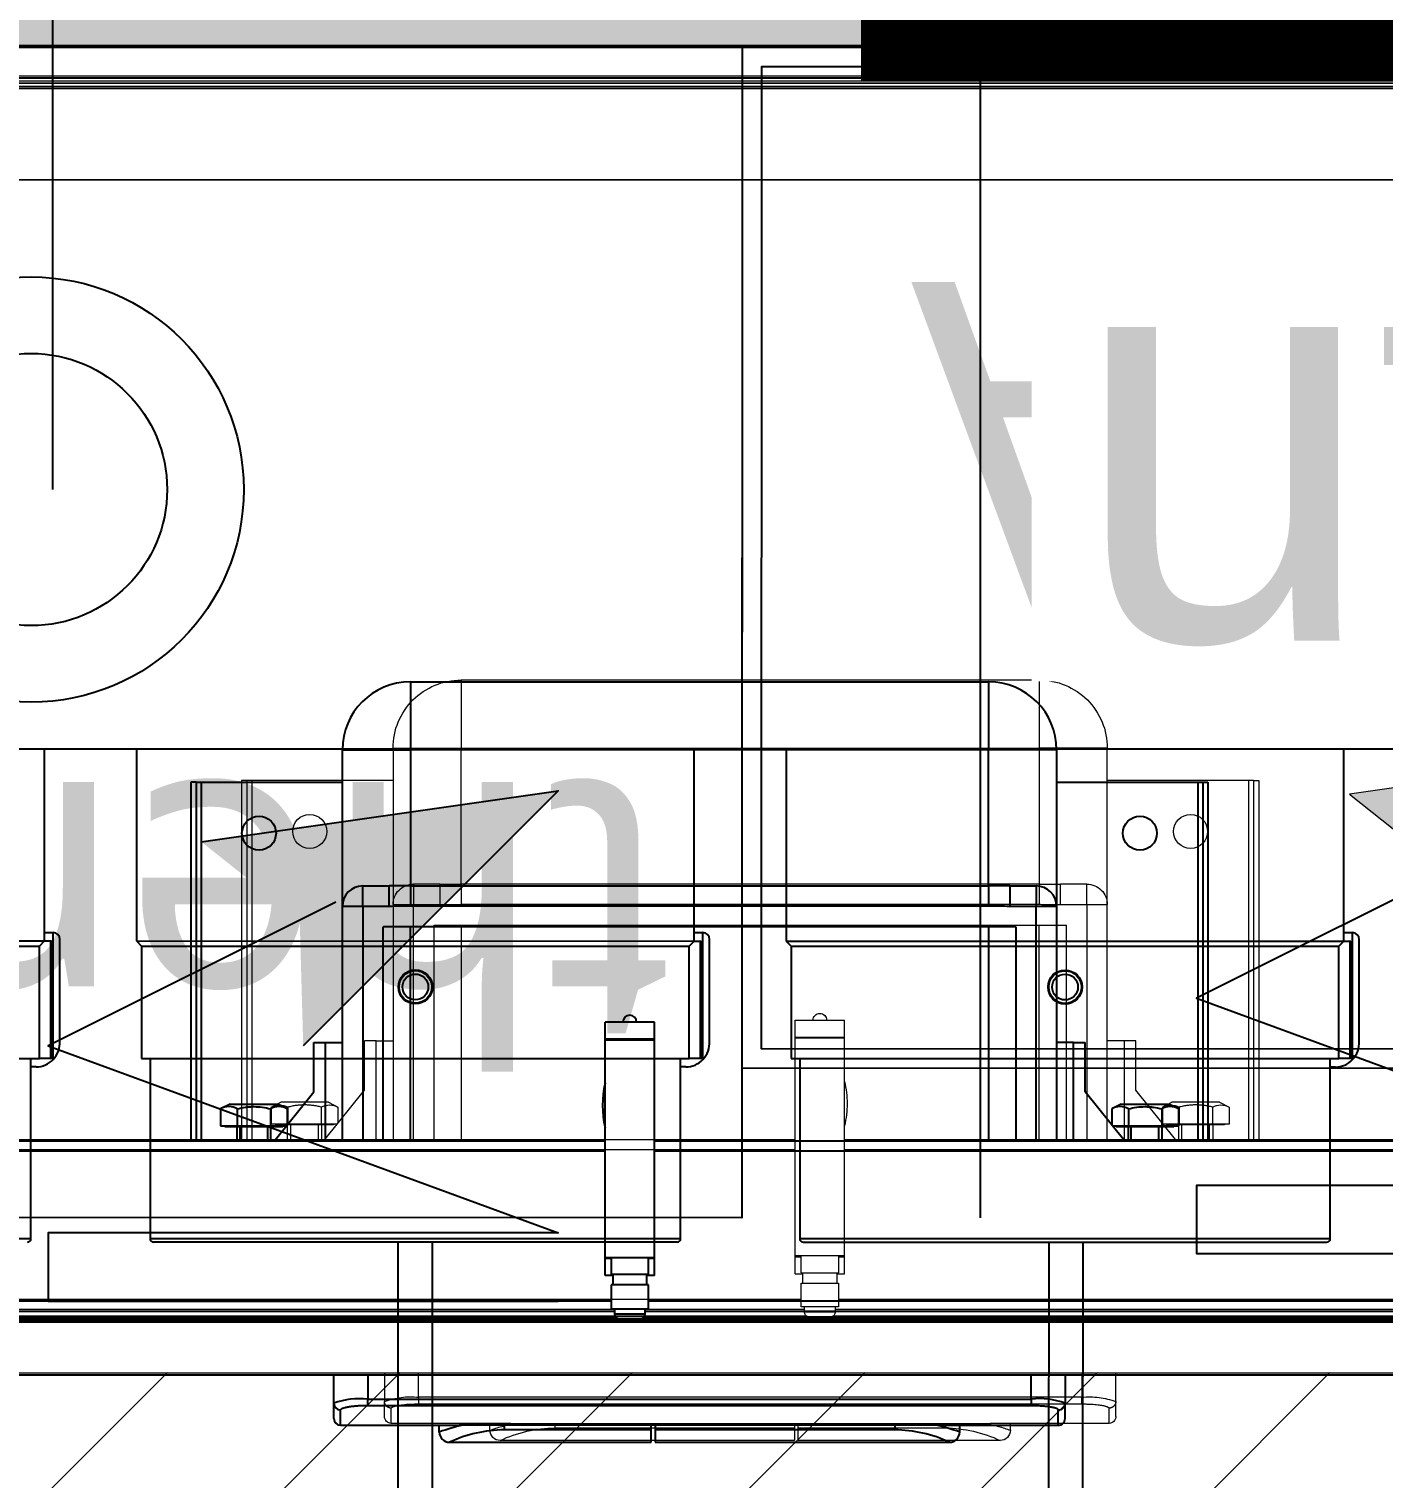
# Model space of a CAD drawing. Header units: centimetres. Extents: x 2666 to 9670, y 1889 to 5633.
# Drawn here: x 4595.74 to 4635.54, y 4043.26 to 4085.87 of the extents above; entities that cross this region are included whole.
import ezdxf

# ---------------------------------------------------------------- set-up
doc = ezdxf.new("R2010")
doc.units = ezdxf.units.CM
doc.header["$LTSCALE"] = 12.7
doc.linetypes.add('prlm_vmc', pattern=[0.282222, 0.141111, -0.141111])
for name, color, linetype, lineweight in [('B aménagement intérieur', 7, 'Continuous', 5), ('B Faux plafonds-1', 7, 'Continuous', 5), ('B GÈnÈral', 7, 'Continuous', 5), ('B Général', 7, 'Continuous', 5), ('C ANNOTATIONS-prestations', 7, 'Continuous', 5), ('F REMPLISSAGE-vert foncÈ', 7, 'Continuous', 5), ('F REMPLISSAGE-vert foncé', 7, 'Continuous', 13), ('prlm-ELEC-CFO', 1, 'Continuous', 25)]:
    doc.layers.add(name, color=color, linetype=linetype, lineweight=lineweight)
for name, color, linetype in [('MTI900_Alu', 252, 'Continuous'), ('prlm-CHAUFF', 4, 'Continuous'), ('prlm-MOD-PB', 123, 'Continuous')]:
    doc.layers.add(name, color=color, linetype=linetype)
doc.styles.add('prlm-chauff', font='trebucbi.ttf', dxfattribs={"height": 18})
doc.styles.add('prlm-elec-cfo', font='comic.ttf', dxfattribs={"height": 12})

# ---------------------------------------------------------------- blocks, each defined once
blk = doc.blocks.new('G 100_80')
at = {"layer": 'B Général', "color": 7, "linetype": 'Continuous', "lineweight": 5}
for p, q in [((48.52, 43.75), (48.52, -43.75)), ((49.353, 10.75), (48.52, 10.75)), ((49.8, 10.75), (49.353, 10.75)), ((50, 10.55), (49.551, 10.55)), ((50, 10.55), (50, 7.06)), ((48.52, 9.75), (49.23, 9.75)), ((49.23, 9.75), (49.23, -9.75)), ((49.428, 9.75), (49.23, 9.75)), ((49.428, -9.75), (49.428, 9.75)), ((50.2, 7.65), (50, 7.65)), ((50.5, 7.35), (50.5, 7.35)), ((50.5, 7.35), (50.5, 1.416)), ((49.997, -5.76), (49.997, 5.76)), ((49.997, 5.74), (50.134, 5.74)), ((50.134, 1.416), (50.134, 5.74)), ((50.134, 1.416), (49.997, 1.416)), ((49.997, 1.307), (50.134, 1.307)), ((50.5, 1.416), (50.134, 1.416)), ((50.134, -5.74), (50.134, 1.307)), ((50.134, 1.307), (50.5, 1.307)), ((50.5, 1.307), (50.5, -7.35)), ((49.997, -5.74), (50.134, -5.74)), ((50, -7.037), (50, -10.55)), ((50.2, -7.65), (50, -7.65)), ((50.5, -7.35), (50.5, -7.35)), ((49.23, -9.75), (48.52, -9.75)), ((49.23, -9.75), (49.428, -9.75)), ((50, -10.55), (49.551, -10.55)), ((48.52, -10.75), (49.353, -10.75)), ((49.8, -10.75), (49.353, -10.75))]:
    blk.add_line(p, q, dxfattribs=at)
at = {"layer": 'B Général', "color": 7, "linetype": 'Continuous', "lineweight": 5, "flags": 128}
blk.add_lwpolyline([(9.5, -45), (9.5, 45), (48.52, 45), (48.52, -45)], close=True, dxfattribs=at)
for points in [[(49.23, 9.75, -0.052931), (49.238, 10.257, -0.052931), (49.353, 10.75)], [(49.8, 10.75, -0.198912), (49.941, 10.691, -0.198912), (50, 10.55)], [(49.998, 6.954, -0.015616), (50.088, 7.305, -0.015616), (50.2, 7.65)], [(50.134, 5.74, -0.052763), (50.232, 6.564, -0.052763), (50.5, 7.35)], [(50.2, 7.65, -0.198912), (50.412, 7.562, -0.198912), (50.5, 7.35)], [(50, -7.055), (50, -7.051, -0.000336), (49.997, -5.769), (49.997, -5.76)], [(50.5, -7.35, -0.052495), (50.232, -6.564, -0.052495), (50.134, -5.74)], [(50.2, -7.65, -0.015662), (50.088, -7.305, -0.015662), (49.998, -6.954)], [(50.5, -7.35, -0.198912), (50.412, -7.562, -0.198912), (50.2, -7.65)], [(49.353, -10.75, -0.057305), (49.234, -10.257, -0.057305), (49.23, -9.75)], [(50, -10.55, -0.198912), (49.941, -10.691, -0.198912), (49.8, -10.75)]]:
    blk.add_lwpolyline(points, format="xyb", dxfattribs=at)
blk.add_lwpolyline([(49.997, 5.76), (50, 7.067), (50, 7.068)], dxfattribs=at)
at = {"layer": 'B Général', "color": 7, "linetype": 'Continuous', "lineweight": 5}
for points, knots in [([(49.353, 10.75), (49.355, 10.75), (49.382, 10.75), (49.428, 10.736), (49.462, 10.717), (49.488, 10.698), (49.509, 10.674), (49.527, 10.647), (49.539, 10.619), (49.55, 10.579), (49.551, 10.554), (49.551, 10.552), (49.551, 10.55)], [0, 0, 0, 1, 2, 3, 4, 5, 6, 7, 8, 9, 9, 10, 10, 10]), ([(49.428, 9.75), (49.426, 10.038), (49.478, 10.413), (49.517, 10.522), (49.54, 10.549), (49.55, 10.55), (49.551, 10.55), (49.551, 10.55)], [0, 0, 0, 1, 2, 3, 4, 4, 5, 5, 5]), ([(49.551, -10.55), (49.517, -10.533), (49.484, -10.424), (49.425, -10.055), (49.428, -9.753), (49.428, -9.752), (49.428, -9.75)], [0, 0, 0, 1, 2, 3, 3, 4, 4, 4]), ([(49.551, -10.55), (49.551, -10.552), (49.55, -10.579), (49.537, -10.626), (49.518, -10.661), (49.499, -10.686), (49.475, -10.708), (49.449, -10.726), (49.421, -10.738), (49.382, -10.749), (49.356, -10.75), (49.355, -10.75), (49.353, -10.75)], [0, 0, 0, 1, 2, 3, 4, 5, 6, 7, 8, 9, 9, 10, 10, 10])]:
    blk.add_open_spline(points, degree=2, knots=knots, dxfattribs=at)
at = {"layer": 'C ANNOTATIONS-prestations', "lineweight": 5}
for p, q in [((46.87, 43.75), (46.87, -43.75)), ((46.97, -43.75), (46.97, 43.75)), ((9.5, 42.25), (9.5, -42.25)), ((10.55, 41.05), (10.55, -41.05)), ((10.7, 41), (10.7, -41)), ((41.65, 2.775), (41.65, 40.287)), ((41.95, 2.775), (41.95, 40.274)), ((10.4, 39.6), (10.4, -39.6)), ((46.35, 2.6), (46.35, 36.034)), ((46.65, 35.974), (46.65, 2.5)), ((46.85, 31.75), (46.85, 2.433)), ((31.1, 14.95), (41.65, 14.95)), ((31.1, 14.8), (31.1, 14.95)), ((31.1, 14.8), (41.65, 14.8)), ((31.1, 14.8), (31.1, 14.65)), ((31.1, 14.65), (31.1, 10.5)), ((31.1, 14.65), (41.65, 14.65)), ((40.56, 13.8), (40.704, 14.082)), ((40.704, 14.082), (41.2, 14.082)), ((41.2, 14.082), (41.2, 13.836)), ((40.56, 13.8), (40.56, 12.4)), ((41.2, 13.95), (41.22, 13.95)), ((41.2, 13.836), (41.2, 13.591)), ((41.22, 13.95), (41.22, 12.25)), ((40.704, 13.591), (41.2, 13.591)), ((41.2, 13.591), (41.2, 13.1)), ((41.22, 13.6), (41.65, 13.6)), ((41.65, 13.508), (41.22, 13.508)), ((41.2, 13.1), (41.2, 12.609)), ((41.65, 12.504), (40.205, 11.342)), ((40.704, 12.119), (40.56, 12.4)), ((40.704, 12.609), (41.2, 12.609)), ((41.2, 12.609), (41.2, 12.364)), ((41.2, 12.364), (41.2, 12.142)), ((41.65, 12.692), (41.22, 12.692)), ((41.65, 12.6), (41.22, 12.6)), ((40.704, 12.119), (41.171, 12.119)), ((41.22, 12.25), (41.2, 12.25)), ((38.75, 11.342), (38.75, 11)), ((40.205, 11.342), (38.75, 11.342)), ((38.75, 11), (41.65, 11)), ((38.75, 11), (38.75, 10.5)), ((34.75, 10.5), (30.15, 10.5)), ((30.15, 10.5), (30.15, 8.5)), ((41.65, 10.5), (34.75, 10.5)), ((34.75, 9.9), (34.75, 10.5)), ((34.15, 9.9), (34.15, 9.125)), ((34.75, 9.9), (34.15, 9.9)), ((34.75, 9.9), (41.65, 9.9)), ((34.75, 9.125), (34.75, 9.9)), ((34.15, 8.5), (34.15, 9.125)), ((34.75, 9.125), (34.15, 9.125)), ((35.35, -9.3), (35.35, 9.3)), ((41.65, 9.3), (35.35, 9.3)), ((28.15, 8.5), (28.15, -8.5)), ((28.15, 8.5), (30.15, 8.5)), ((30.15, -8.5), (30.15, 8.5)), ((30.15, 8.5), (34.15, 8.5)), ((34.15, 8.5), (34.15, -8.5)), ((34.15, 8.5), (34.742, 8.5)), ((34.742, -8.5), (34.742, 8.5)), ((41.65, 8.5), (35.35, 8.5)), ((38.65, 2.775), (38.15, 2.775)), ((38.15, 1.325), (38.15, 2.775)), ((38.65, 1.325), (38.65, 2.775)), ((38.675, 2.775), (38.65, 2.775)), ((38.675, 2.775), (38.675, 1.325)), ((45.075, 2.775), (38.675, 2.775)), ((45.075, 2.775), (45.075, 1.325)), ((45.1, 2.775), (45.075, 2.775)), ((45.075, 2.6), (45.575, 2.6)), ((45.6, 2.775), (45.1, 2.775)), ((45.1, 2.6), (45.1, 2.775)), ((45.575, 1.5), (45.575, 2.6)), ((45.6, 2.55), (45.6, 2.775)), ((45.875, 1.5), (45.875, 2.6)), ((45.875, 2.6), (46.575, 2.6)), ((46.575, 2.6), (46.575, 1.5)), ((45.575, 2.55), (45.875, 2.55)), ((46.575, 2.5), (46.725, 2.5)), ((46.725, 2.5), (46.725, 1.6)), ((38.65, 1.325), (38.15, 1.325)), ((38.675, 1.325), (38.65, 1.325)), ((45.075, 1.325), (38.675, 1.325)), ((41.65, -40.287), (41.65, 1.325)), ((41.95, -40.274), (41.95, 1.325)), ((45.575, 1.5), (45.075, 1.5)), ((45.1, 1.325), (45.075, 1.325)), ((45.1, 1.325), (45.1, 1.5)), ((45.6, 1.325), (45.1, 1.325)), ((45.875, 1.55), (45.575, 1.55)), ((45.6, 1.325), (45.6, 1.55)), ((46.575, 1.5), (45.875, 1.5)), ((46.35, -36.044), (46.35, 1.5)), ((46.725, 1.6), (46.575, 1.6)), ((46.65, 1.6), (46.65, -35.984)), ((46.85, 1.667), (46.85, -31.75)), ((28.15, -8.5), (30.15, -8.5)), ((34.15, -8.5), (30.15, -8.5)), ((30.15, -10.5), (30.15, -8.5)), ((34.15, -9.124), (34.15, -8.5)), ((34.15, -8.5), (34.742, -8.5)), ((35.35, -8.5), (41.65, -8.5)), ((34.15, -9.124), (34.15, -9.9)), ((34.15, -9.124), (34.75, -9.124)), ((34.75, -9.9), (34.75, -9.124)), ((35.35, -9.3), (41.65, -9.3)), ((34.15, -9.9), (34.75, -9.9)), ((41.65, -9.9), (34.75, -9.9)), ((34.75, -10.5), (34.75, -9.9)), ((30.15, -10.5), (34.75, -10.5)), ((31.1, -10.5), (31.1, -14.65)), ((34.75, -10.5), (41.65, -10.5)), ((38.75, -11), (38.75, -10.5)), ((41.65, -11), (38.75, -11)), ((38.75, -11), (38.75, -11.342)), ((40.205, -11.342), (38.75, -11.342)), ((41.65, -12.504), (40.205, -11.342)), ((40.56, -12.4), (40.704, -12.118)), ((40.704, -12.118), (41.171, -12.118)), ((41.2, -12.142), (41.2, -12.364)), ((41.2, -12.25), (41.22, -12.25)), ((41.22, -12.25), (41.22, -13.95)), ((40.56, -12.4), (40.56, -13.8)), ((40.704, -12.609), (41.2, -12.609)), ((41.2, -12.364), (41.2, -12.609)), ((41.2, -12.609), (41.2, -13.1)), ((41.22, -12.6), (41.65, -12.6)), ((41.65, -12.692), (41.22, -12.692)), ((41.2, -13.1), (41.2, -13.591)), ((40.704, -13.591), (41.2, -13.591)), ((41.2, -13.591), (41.2, -13.836)), ((41.65, -13.508), (41.22, -13.508)), ((41.65, -13.6), (41.22, -13.6)), ((40.704, -14.081), (40.56, -13.8)), ((41.2, -13.836), (41.2, -14.081)), ((41.22, -13.95), (41.2, -13.95)), ((40.704, -14.081), (41.2, -14.081)), ((31.1, -14.65), (31.1, -14.8)), ((31.1, -14.65), (41.65, -14.65)), ((31.1, -14.8), (41.65, -14.8)), ((31.1, -14.8), (31.1, -14.95)), ((31.1, -14.95), (41.65, -14.95))]:
    blk.add_line(p, q, dxfattribs=at)
at = {"layer": 'C ANNOTATIONS-prestations', "lineweight": 5, "flags": 128}
for points in [[(40.704, 13.591, -0.132797), (40.637, 13.836, -0.132797), (40.704, 14.082)], [(40.704, 12.119, -0.132797), (40.637, 12.364, -0.132797), (40.704, 12.609)], [(28.15, 8.5, -0.198912), (28.736, 9.914, -0.198912), (30.15, 10.5)], [(34.15, 9.9, -0.198912), (34.326, 10.324, -0.198912), (34.75, 10.5)], [(39.95, 2.775, -0.057544), (40.6, 2.85, -0.057544), (41.25, 2.775)], [(38.15, 1.85, -0.414214), (37.95, 2.05, -0.414214), (38.15, 2.25)], [(46.725, 2.5, -0.16547), (46.816, 2.469, -0.16547), (46.87, 2.388)], [(46.87, 1.712, -0.16547), (46.816, 1.631, -0.16547), (46.725, 1.6)], [(30.15, -10.5, -0.198912), (28.736, -9.914, -0.198912), (28.15, -8.5)], [(34.75, -10.5, -0.198912), (34.326, -10.324, -0.198912), (34.15, -9.9)], [(40.704, -12.609, -0.132797), (40.637, -12.364, -0.132797), (40.704, -12.118)], [(40.704, -14.081, -0.132797), (40.637, -13.836, -0.132797), (40.704, -13.591)]]:
    blk.add_lwpolyline(points, format="xyb", dxfattribs=at)
blk.add_lwpolyline([(34.75, -9.124), (34.742, -8.506), (34.742, -8.5)], dxfattribs=at)
at = {"layer": 'C ANNOTATIONS-prestations', "lineweight": 5}
for centre in [(32.6, 12.95), (32.6, -12.95)]:
    blk.add_circle(centre, 0.5, dxfattribs=at)
for points in [[(40.704, 13.591), (40.575, 13.098), (40.702, 12.615), (40.703, 12.612), (40.704, 12.609)], [(34.742, 8.5), (34.746, 8.812), (34.75, 9.118), (34.75, 9.121), (34.75, 9.125)], [(40.704, -12.609), (40.575, -13.102), (40.702, -13.585), (40.703, -13.588), (40.704, -13.591)]]:
    blk.add_open_spline(points, degree=2, knots=[0, 0, 0, 1, 1, 2, 2, 2], dxfattribs=at)
blk = doc.blocks.new('xi.thema+')
at = {"layer": 'prlm-CHAUFF', "color": 7, "linetype": 'prlm_vmc', "ltscale": 30}
for points in [[(-27.9, 0), (-27.9, 34.4)], [(27.9, 0), (27.9, 34.4)]]:
    blk.add_lwpolyline(points, dxfattribs=at)
at = {"layer": 'prlm-CHAUFF', "color": 0}
blk.add_lwpolyline([(-20.9, 0), (-20.9, 34.4), (20.9, 34.4), (20.9, 0)], close=True, dxfattribs=at)
for radius in [6.25, 4]:
    blk.add_circle((0, 13), radius, dxfattribs=at)
at = {"layer": 'prlm-CHAUFF', "color": 0, "insert": (0, 25.539), "char_height": 8, "width": 7.19706, "attachment_point": 5, "style": 'prlm-chauff'}
blk.add_mtext('thema+', dxfattribs=at)
blk = doc.blocks.new('A n1.MTI900_Alu_390')
at = {"layer": 'MTI900_Alu', "color": 1, "linetype": 'Continuous'}
for p, q in [((-4.225, 0), (4.225, 0)), ((-4.105, -0.105), (4.105, -0.105)), ((-4.1, -0.12), (4.1, -0.12)), ((-3.96, -0.09), (3.96, -0.09)), ((-0.85, -1.865), (0.85, -1.865)), ((-0.85, -1.865), (-0.85, -2.065)), ((0.85, -1.865), (0.85, -2.065)), ((-1.05, -2.525), (-1.05, -2.065)), ((-1.05, -2.065), (-0.85, -2.065)), ((0.85, -2.065), (-0.85, -2.065)), ((-0.85, -2.065), (-0.85, -2.465)), ((0.85, -2.465), (0.85, -2.065)), ((1.05, -2.065), (0.85, -2.065)), ((1.05, -2.065), (1.05, -2.525)), ((-1.495, -2.16), (-1.495, -3.215)), ((-1.48, -2.16), (-1.495, -2.16)), ((-1.48, -2.16), (-1.48, -3.215)), ((-1.48, -2.16), (-1.465, -2.16)), ((-1.465, -2.16), (-1.05, -2.16)), ((-1.465, -2.16), (-1.465, -3.215)), ((1.05, -2.16), (1.465, -2.16)), ((1.465, -2.16), (1.48, -2.16)), ((1.465, -2.16), (1.465, -3.215)), ((1.48, -2.16), (1.48, -3.215)), ((1.48, -2.16), (1.495, -2.16)), ((1.495, -2.16), (1.495, -3.215)), ((-0.99, -2.465), (-0.9124, -2.465)), ((-0.99, -2.525), (-0.99, -2.465)), ((-0.85, -2.465), (-0.9124, -2.465)), ((-0.9124, -2.525), (-0.9124, -2.465)), ((-0.85, -2.465), (0.85, -2.465)), ((-0.85, -2.465), (-0.85, -2.5242)), ((0.9124, -2.465), (0.85, -2.465)), ((0.85, -2.465), (0.85, -2.5242)), ((0.9124, -2.465), (0.99, -2.465)), ((0.9124, -2.465), (0.9124, -2.525)), ((0.99, -2.465), (0.99, -2.525)), ((-1.05, -3.215), (-1.05, -2.525)), ((-0.99, -2.525), (-1.05, -2.525)), ((-0.99, -2.525), (-0.99, -3.215)), ((-0.9124, -2.525), (-0.99, -2.525)), ((0.85, -2.5242), (-0.85, -2.5242)), ((0.99, -2.525), (0.9124, -2.525)), ((0.99, -3.215), (0.99, -2.525)), ((1.05, -2.525), (0.99, -2.525)), ((1.05, -2.525), (1.05, -3.215)), ((0.93, -2.585), (-0.93, -2.585)), ((-0.93, -3.215), (-0.93, -2.585)), ((-0.85, -3.215), (-0.85, -2.585)), ((0.85, -2.585), (0.85, -3.215)), ((0.93, -2.585), (0.93, -3.215)), ((-0.2775, -2.915), (-0.2775, -2.865)), ((-0.1325, -2.865), (-0.2775, -2.865)), ((-0.1325, -2.915), (-0.1325, -2.865)), ((-1.1342, -2.925), (-1.1, -2.925)), ((-1.1342, -3.0705), (-1.1342, -2.925)), ((-1.1, -2.925), (-1.1, -3.215)), ((-1.1, -2.925), (-1.05, -2.925)), ((-0.1325, -2.915), (-0.2775, -2.915)), ((-0.2775, -2.9175), (-0.2775, -2.915)), ((-0.2775, -2.9175), (-0.1325, -2.9175)), ((-0.2775, -3.5575), (-0.2775, -2.9175)), ((-0.1325, -2.9175), (-0.1325, -2.915)), ((-0.1325, -3.5575), (-0.1325, -2.9175)), ((1.1, -2.925), (1.05, -2.925)), ((1.1, -3.215), (1.1, -2.925)), ((1.1, -2.925), (1.1342, -2.925)), ((1.1342, -3.0705), (1.1342, -2.925)), ((-1.38, -3.106), (-1.4081, -3.1204)), ((-1.38, -3.106), (-1.24, -3.106)), ((-1.2504, -3.215), (-1.1342, -3.0705)), ((-1.2119, -3.1204), (-1.24, -3.106)), ((1.2504, -3.215), (1.1342, -3.0705)), ((1.24, -3.106), (1.2119, -3.1204)), ((1.24, -3.106), (1.38, -3.106)), ((1.4081, -3.1204), (1.38, -3.106)), ((-1.4081, -3.1204), (-1.4081, -3.17)), ((-1.3591, -3.1204), (-1.3591, -3.17)), ((-1.2609, -3.1204), (-1.2609, -3.17)), ((-1.2119, -3.1204), (-1.2119, -3.1671)), ((1.2119, -3.1204), (1.2119, -3.1671)), ((1.2609, -3.1204), (1.2609, -3.17)), ((1.3591, -3.1204), (1.3591, -3.17)), ((1.4081, -3.1204), (1.4081, -3.17)), ((-1.4081, -3.17), (-1.3836, -3.17)), ((-1.395, -3.17), (-1.395, -3.172)), ((-1.395, -3.172), (-1.225, -3.172)), ((-1.3836, -3.17), (-1.3591, -3.17)), ((-1.36, -3.172), (-1.36, -3.215)), ((-1.3591, -3.17), (-1.31, -3.17)), ((-1.3508, -3.215), (-1.3508, -3.172)), ((-1.31, -3.17), (-1.2609, -3.17)), ((-1.2692, -3.215), (-1.2692, -3.172)), ((-1.2609, -3.17), (-1.2364, -3.17)), ((-1.26, -3.215), (-1.26, -3.172)), ((-1.2364, -3.17), (-1.2142, -3.17)), ((-1.225, -3.172), (-1.225, -3.17)), ((1.2142, -3.17), (1.2364, -3.17)), ((1.225, -3.17), (1.225, -3.172)), ((1.225, -3.172), (1.395, -3.172)), ((1.2364, -3.17), (1.2609, -3.17)), ((1.26, -3.172), (1.26, -3.215)), ((1.2609, -3.17), (1.31, -3.17)), ((1.2692, -3.215), (1.2692, -3.172)), ((1.31, -3.17), (1.3591, -3.17)), ((1.3508, -3.215), (1.3508, -3.172)), ((1.3591, -3.17), (1.3836, -3.17)), ((1.36, -3.215), (1.36, -3.172)), ((1.3836, -3.17), (1.4081, -3.17)), ((1.395, -3.172), (1.395, -3.17)), ((-0.2775, -3.215), (-4.0287, -3.215)), ((4.0287, -3.215), (-0.1325, -3.215)), ((-0.2775, -3.245), (-4.0274, -3.245)), ((4.0274, -3.245), (-0.1325, -3.245)), ((-0.2775, -3.5575), (-0.1325, -3.5575)), ((-0.2775, -3.56), (-0.2775, -3.5575)), ((-0.2775, -3.61), (-0.2775, -3.56)), ((-0.26, -3.56), (-0.2775, -3.56)), ((-0.26, -3.5575), (-0.26, -3.6075)), ((-0.15, -3.6075), (-0.15, -3.5575)), ((-0.1325, -3.56), (-0.15, -3.56)), ((-0.1325, -3.56), (-0.1325, -3.5575)), ((-0.1325, -3.61), (-0.1325, -3.56)), ((-0.255, -3.61), (-0.2775, -3.61)), ((-0.15, -3.6075), (-0.26, -3.6075)), ((-0.255, -3.6075), (-0.255, -3.6375)), ((-0.155, -3.6375), (-0.155, -3.6075)), ((-0.1325, -3.61), (-0.155, -3.61)), ((-0.15, -3.6375), (-0.26, -3.6375)), ((-0.26, -3.6375), (-0.26, -3.7075)), ((-0.15, -3.7075), (-0.15, -3.6375)), ((-0.26, -3.685), (-3.6034, -3.685)), ((-0.26, -3.7075), (-0.15, -3.7075)), ((-0.25, -3.7075), (-0.25, -3.7225)), ((-0.16, -3.7225), (-0.16, -3.7075)), ((3.6044, -3.685), (-0.15, -3.685)), ((-4.375, -3.737), (4.375, -3.737)), ((4.375, -3.747), (-4.375, -3.747)), ((-3.5974, -3.715), (-0.25, -3.715)), ((-3.175, -3.735), (-0.2433, -3.735)), ((-0.25, -3.7225), (-0.16, -3.7225)), ((-0.1667, -3.735), (3.175, -3.735)), ((-0.16, -3.715), (3.5984, -3.715)), ((-4.375, -3.902), (4.375, -3.902)), ((-1.075, -3.9853), (-1.075, -3.902)), ((-0.975, -3.902), (-0.975, -3.973)), ((0.975, -3.973), (0.975, -3.902)), ((1.075, -3.902), (1.075, -3.9853)), ((-1.075, -4.03), (-1.075, -3.9853)), ((-1.055, -4.05), (-1.055, -4.0051)), ((-0.975, -3.973), (0.975, -3.973)), ((-0.975, -3.9928), (-0.975, -3.973)), ((0.975, -3.9928), (-0.975, -3.9928)), ((0.975, -3.973), (0.975, -3.9928)), ((1.055, -4.05), (1.055, -4.0051)), ((1.075, -4.03), (1.075, -3.9853)), ((-1.055, -4.05), (-0.706, -4.05)), ((-0.765, -4.07), (-0.765, -4.05)), ((0.576, -4.0497), (-0.576, -4.0497)), ((-0.574, -4.0497), (-0.574, -4.0634)), ((-0.1416, -4.0634), (-0.574, -4.0634)), ((-0.1416, -4.0634), (-0.1416, -4.0497)), ((-0.1416, -4.1), (-0.1416, -4.0634)), ((-0.1307, -4.0497), (-0.1307, -4.0634)), ((0.574, -4.0634), (-0.1307, -4.0634)), ((-0.1307, -4.0634), (-0.1307, -4.1)), ((0.574, -4.0497), (0.574, -4.0634)), ((0.7037, -4.05), (1.055, -4.05)), ((0.765, -4.07), (0.765, -4.05)), ((-0.735, -4.1), (-0.735, -4.1)), ((-0.735, -4.1), (-0.1416, -4.1)), ((-0.1307, -4.1), (0.735, -4.1)), ((0.735, -4.1), (0.735, -4.1))]:
    blk.add_line(p, q, dxfattribs=at)
for centre in [(-1.295, -2.31), (1.295, -2.31)]:
    blk.add_circle(centre, 0.05, dxfattribs=at)
for centre, radius, start, end in [((-0.85, -2.065), 0.2, 90, 180), ((0.85, -2.065), 0.2, 0, 90), ((-0.99, -2.525), 0.06, 90, 180), ((0.99, -2.525), 0.06, 0, 90), ((-0.205, -2.865), 0.02, 0, 180), ((0, -3.11), 0.285, 166.8264, 193.1736), ((-1.3836, -3.1624), 0.0487, 59.7422, 120.2578), ((-1.2364, -3.1624), 0.0487, 59.7422, 120.2578), ((1.2364, -3.1624), 0.0487, 59.7422, 120.2578), ((1.3836, -3.1624), 0.0487, 59.7422, 120.2578), ((-0.235, -3.7225), 0.015, 180, 255.1649), ((-0.175, -3.7225), 0.015, 284.8351, 0), ((-0.9965, -4.212), 0.2399, 84.8699, 109.1091), ((0.9987, -4.1937), 0.2219, 69.8915, 96.1295), ((-1.055, -4.03), 0.02, 180, 270), ((1.055, -4.03), 0.02, 270, 0), ((-0.5689, -4.6164), 0.5805, 102.5837, 109.7412), ((-0.735, -4.07), 0.03, 180, 270), ((-0.5689, -4.4578), 0.3944, 90.7355, 114.8981), ((0.5685, -4.4598), 0.3964, 65.1634, 89.203), ((0.5693, -4.6145), 0.5786, 70.2259, 77.4042), ((0.735, -4.07), 0.03, 270, 0)]:
    blk.add_arc(centre, radius, start, end, dxfattribs=at)
for centre, major_axis, start_param, end_param in [((-1.055, -3.9853), (0.02, 0), 3.141593, 4.712389), ((1.055, -3.9853), (-0.02, 0), 1.570796, 3.141593)]:
    blk.add_ellipse(centre, major_axis=major_axis, ratio=0.989815, start_param=start_param, end_param=end_param, dxfattribs=at)
for points, knots in [([(-0.85, -2.5242), (-0.8604, -2.5242), (-0.8708, -2.5243), (-0.8916, -2.5247), (-0.902, -2.525), (-0.9124, -2.525)], [0, 0, 0, 0, 0.5, 0.5, 1, 1, 1, 1]), ([(0.9124, -2.525), (0.902, -2.525), (0.8916, -2.5247), (0.8708, -2.5243), (0.8604, -2.5242), (0.85, -2.5242)], [0, 0, 0, 0, 0.5, 0.5, 1, 1, 1, 1]), ([(-1.3591, -3.1204), (-1.3511, -3.1183), (-1.343, -3.1166), (-1.3306, -3.1149), (-1.3265, -3.1144), (-1.3182, -3.1138), (-1.3141, -3.1137), (-1.3017, -3.1137), (-1.2935, -3.1143), (-1.2772, -3.1166), (-1.269, -3.1183), (-1.2609, -3.1204)], [0, 0, 0, 0, 0.25, 0.25, 0.375, 0.375, 0.5, 0.5, 0.75, 0.75, 1, 1, 1, 1]), ([(1.2609, -3.1204), (1.269, -3.1183), (1.2772, -3.1166), (1.2935, -3.1143), (1.3017, -3.1137), (1.3141, -3.1137), (1.3182, -3.1138), (1.3265, -3.1144), (1.3306, -3.1149), (1.343, -3.1166), (1.3511, -3.1183), (1.3591, -3.1204)], [0, 0, 0, 0, 0.25, 0.25, 0.5, 0.5, 0.625, 0.625, 0.75, 0.75, 1, 1, 1, 1]), ([(-0.975, -3.9928), (-0.9803, -3.9928), (-0.9856, -3.9929), (-0.996, -3.9932), (-1.0011, -3.9934), (-1.0083, -3.9939), (-1.0107, -3.9941), (-1.0153, -3.9945), (-1.0176, -3.9947), (-1.0241, -3.9955), (-1.0281, -3.996), (-1.0355, -3.9972), (-1.0388, -3.9978), (-1.0446, -3.9991), (-1.047, -3.9998), (-1.05, -4.0009), (-1.0509, -4.0013), (-1.0524, -4.0021), (-1.053, -4.0024), (-1.0545, -4.0036), (-1.055, -4.0043), (-1.055, -4.0051)], [0, 0, 0, 0, 0.125, 0.125, 0.25, 0.25, 0.3125, 0.3125, 0.375, 0.375, 0.5, 0.5, 0.625, 0.625, 0.75, 0.75, 0.8125, 0.8125, 0.875, 0.875, 1, 1, 1, 1]), ([(1.055, -4.0051), (1.055, -4.0043), (1.0545, -4.0036), (1.053, -4.0024), (1.0523, -4.002), (1.0508, -4.0013), (1.0491, -4.0006), (1.0469, -3.9998), (1.0444, -3.9991), (1.0431, -3.9988), (1.0387, -3.9978), (1.0354, -3.9971), (1.0299, -3.9963), (1.028, -3.996), (1.0239, -3.9955), (1.0218, -3.9952), (1.0153, -3.9945), (1.0107, -3.9941), (1.0034, -3.9936), (1.0009, -3.9935), (0.9958, -3.9932), (0.9933, -3.9931), (0.9856, -3.9929), (0.9803, -3.9928), (0.975, -3.9928)], [0, 0, 0, 0, 0.125, 0.125, 0.1875, 0.1875, 0.25, 0.3125, 0.3125, 0.375, 0.375, 0.5, 0.5, 0.5625, 0.5625, 0.625, 0.625, 0.75, 0.75, 0.8125, 0.8125, 0.875, 0.875, 1, 1, 1, 1]), ([(-0.576, -4.0497), (-0.5891, -4.0497), (-0.6021, -4.0497), (-0.6211, -4.0498), (-0.6274, -4.0498), (-0.6399, -4.0498), (-0.6461, -4.0498), (-0.6642, -4.0499), (-0.6756, -4.0499), (-0.6918, -4.05), (-0.6971, -4.05), (-0.7038, -4.05), (-0.7053, -4.05), (-0.7068, -4.05)], [0, 0, 0, 0, 0.125, 0.125, 0.1875, 0.1875, 0.25, 0.25, 0.375, 0.375, 0.4375, 0.4375, 0.4568651, 0.4568651, 0.4568651, 0.4568651]), ([(0.7055, -4.05), (0.6995, -4.05), (0.6933, -4.05), (0.6813, -4.05), (0.6756, -4.0499), (0.6642, -4.0499), (0.6524, -4.0499), (0.6402, -4.0498), (0.6278, -4.0498), (0.6214, -4.0498), (0.6021, -4.0497), (0.5891, -4.0497), (0.576, -4.0497)], [0.5494968, 0.5494968, 0.5494968, 0.5494968, 0.625, 0.625, 0.6875, 0.6875, 0.75, 0.8125, 0.8125, 0.875, 0.875, 1, 1, 1, 1])]:
    blk.add_open_spline(points, degree=3, knots=knots, dxfattribs=at)
blk = doc.blocks.new('xi.uta-yzen-g')
at = {"layer": 'prlm-CHAUFF', "ltscale": 50}
for p, q in [((-17.3, 35.02), (-1.7, 35.02)), ((-17.3, 35.02), (-17.3, 29.72)), ((-1.8, 35.12), (-17.2, 35.12)), ((-1.7, 29.72), (-1.7, 35.02)), ((1.8, 35.02), (17.4, 35.02)), ((1.8, 35.02), (1.8, 29.72)), ((1.9, 35.12), (17.3, 35.12)), ((17.4, 29.72), (17.4, 35.02)), ((20.9, 35.02), (36.5, 35.02)), ((20.9, 35.02), (20.9, 29.72)), ((-17.45, 29.97), (-17.3, 29.97)), ((1.65, 29.97), (1.8, 29.97)), ((20.75, 29.97), (20.9, 29.97)), ((-17.956, 29.72), (-17.55, 29.72)), ((-17.956, 29.72), (-17.956, 26.02)), ((-17.9, 29.72), (-17.9, 26.27)), ((-17.88, 29.72), (-17.88, 26.27)), ((-1.45, 29.72), (-17.55, 29.72)), ((-17.55, 29.72), (-17.55, 26.42)), ((-1.45, 26.42), (-1.45, 29.72)), ((1.144, 29.72), (1.55, 29.72)), ((1.144, 29.72), (1.144, 26.02)), ((1.2, 29.72), (1.2, 26.27)), ((1.22, 29.72), (1.22, 26.27)), ((17.65, 29.72), (1.55, 29.72)), ((1.55, 29.72), (1.55, 26.42)), ((17.65, 26.42), (17.65, 29.72)), ((20.244, 29.72), (20.65, 29.72)), ((20.244, 29.72), (20.244, 26.02)), ((20.3, 29.72), (20.3, 26.27)), ((20.32, 29.72), (20.32, 26.27)), ((36.75, 29.72), (20.65, 29.72)), ((20.65, 29.72), (20.65, 26.42)), ((-18.15, 29.216), (-18.15, 26.22)), ((0.95, 29.216), (0.95, 26.22)), ((20.05, 29.216), (20.05, 26.22)), ((-17.9, 28.42), (-17.88, 28.42)), ((1.2, 28.42), (1.22, 28.42)), ((20.3, 28.42), (20.32, 28.42)), ((-17.88, 28.07), (-17.9, 28.07)), ((1.22, 28.07), (1.2, 28.07)), ((20.32, 28.07), (20.3, 28.07)), ((-17.9, 27.693), (-17.88, 27.693)), ((-17.88, 27.343), (-17.9, 27.343)), ((-17.9, 27.293), (-17.88, 27.293)), ((1.2, 27.693), (1.22, 27.693)), ((1.22, 27.343), (1.2, 27.343)), ((1.2, 27.293), (1.22, 27.293)), ((20.3, 27.693), (20.32, 27.693)), ((20.32, 27.343), (20.3, 27.343)), ((20.3, 27.293), (20.32, 27.293)), ((-17.88, 27.193), (-17.9, 27.193)), ((1.22, 27.193), (1.2, 27.193)), ((20.32, 27.193), (20.3, 27.193)), ((-17.7, 26.02), (-17.95, 26.02)), ((-17.88, 26.27), (-17.9, 26.27)), ((-17.7, 26.27), (-17.88, 26.27)), ((-17.55, 26.42), (-17.7, 26.27)), ((-1.3, 26.27), (-17.7, 26.27)), ((-17.7, 26.27), (-17.7, 20.62)), ((-1.45, 26.42), (-17.55, 26.42)), ((-1.3, 26.27), (-1.45, 26.42)), ((-1.3, 20.62), (-1.3, 26.27)), ((1.4, 26.02), (1.15, 26.02)), ((1.22, 26.27), (1.2, 26.27)), ((1.4, 26.27), (1.22, 26.27)), ((1.55, 26.42), (1.4, 26.27)), ((17.8, 26.27), (1.4, 26.27)), ((1.4, 26.27), (1.4, 20.62)), ((17.65, 26.42), (1.55, 26.42)), ((17.8, 26.27), (17.65, 26.42)), ((17.8, 20.62), (17.8, 26.27)), ((20.5, 26.02), (20.25, 26.02)), ((20.32, 26.27), (20.3, 26.27)), ((20.5, 26.27), (20.32, 26.27)), ((20.65, 26.42), (20.5, 26.27)), ((36.9, 26.27), (20.5, 26.27)), ((20.5, 26.27), (20.5, 20.62)), ((36.75, 26.42), (20.65, 26.42))]:
    blk.add_line(p, q, dxfattribs=at)
for points in [[(-39, 30), (-39, 0), (0, 0), (0, 30)], [(-38.429, 29.429), (-38.429, 0.571), (-0.571, 0.571), (-0.571, 29.429)], [(-40.5, 20.62), (-40.5, 3.9), (40.5, 3.9), (40.5, 20.62)]]:
    blk.add_lwpolyline(points, close=True, dxfattribs=at)
for centre, radius in [((-9.5, 27.62), 0.5), ((-9.5, 27.62), 0.48), ((-9.5, 27.62), 0.38), ((9.6, 27.62), 0.5), ((9.6, 27.62), 0.48), ((9.6, 27.62), 0.38)]:
    blk.add_circle(centre, radius, dxfattribs=at)
for centre, radius, start, end in [((-17.2, 35.02), 0.1, 90, 180), ((-1.8, 35.02), 0.1, 0, 90), ((1.9, 35.02), 0.1, 90, 180), ((17.3, 35.02), 0.1, 0, 90), ((21, 35.02), 0.1, 90, 180), ((-17.45, 29.27), 0.7, 90, 136.2731), ((1.65, 29.27), 0.7, 90, 136.2731), ((20.75, 29.27), 0.7, 90, 136.2731), ((-17.375, 29.24), 0.776, 138.5248, 181.7675), ((1.725, 29.24), 0.776, 138.5248, 181.7675), ((20.825, 29.24), 0.776, 138.5248, 181.7675), ((-17.95, 26.22), 0.2, 180, 268.3239), ((-17.95, 26.22), 0.2, 268.3239, 270), ((1.15, 26.22), 0.2, 180, 268.3239), ((1.15, 26.22), 0.2, 268.3239, 270), ((20.25, 26.22), 0.2, 180, 268.3239), ((20.25, 26.22), 0.2, 268.3239, 270)]:
    blk.add_arc(centre, radius, start, end, dxfattribs=at)
for centre, major_axis, ratio, start_param, end_param in [((-17.45, 28.959), (-0.45, 0), 0.974723, 5.983927, 6.283185), ((1.65, 28.959), (-0.45, 0), 0.974723, 5.983927, 6.283185), ((20.75, 28.959), (-0.45, 0), 0.974723, 5.983927, 6.283185), ((-17.45, 28.603), (-0.45, 0), 0.974723, 5.983927, 6.283185), ((-16.65, 28.603), (-1.25, 0), 0.146694, 0, 0.179125), ((1.65, 28.603), (-0.45, 0), 0.974723, 5.983927, 6.283185), ((2.45, 28.603), (-1.25, 0), 0.146694, 0, 0.179125), ((20.75, 28.603), (-0.45, 0), 0.974723, 5.983927, 6.283185), ((21.55, 28.603), (-1.25, 0), 0.146694, 0, 0.179125)]:
    blk.add_ellipse(centre, major_axis=major_axis, ratio=ratio, start_param=start_param, end_param=end_param, dxfattribs=at)
for points in [[(-17.882, 29.391), (-17.886, 29.379), (-17.889, 29.366), (-17.897, 29.324), (-17.9, 29.294), (-17.9, 29.265)], [(1.218, 29.391), (1.214, 29.379), (1.211, 29.366), (1.203, 29.324), (1.2, 29.294), (1.2, 29.265)], [(20.318, 29.391), (20.314, 29.379), (20.311, 29.366), (20.303, 29.324), (20.3, 29.294), (20.3, 29.265)]]:
    blk.add_open_spline(points, degree=3, knots=[0.8185803, 0.8185803, 0.8185803, 0.8185803, 0.875, 0.875, 1, 1, 1, 1], dxfattribs=at)
at = {"layer": 'prlm-CHAUFF', "ltscale": 50, "insert": (-31.697, 16.894), "char_height": 10, "width": 139.79252, "attachment_point": 1}
blk.add_mtext('UTA', dxfattribs=at)
blk = doc.blocks.new('xi.CH')
at = {"layer": 'prlm-ELEC-CFO', "lineweight": 5}
blk.add_hatch(color=0, dxfattribs=at).paths.add_polyline_path([(-3, 6), (-0.103, 3.699), (0, 0), (7.5, 7.5)])
at = {"layer": 'prlm-ELEC-CFO', "color": 0}
for points in [[(-3, 6), (7.5, 7.5), (0, 0)], [(0.955, 4.227), (-7.5, 0), (7.5, -5.5), (-7.5, -5.5), (-7.5, -7.5), (7.5, -7.5)]]:
    blk.add_lwpolyline(points, dxfattribs=at)
blk = doc.blocks.new('xi.UTA')
at = {"layer": 'prlm-ELEC-CFO', "lineweight": 5}
blk.add_hatch(color=0, dxfattribs=at).paths.add_polyline_path([(-3, 6), (-0.103, 3.699), (0, 0), (7.5, 7.5)])
at = {"layer": 'prlm-ELEC-CFO', "color": 0, "lineweight": 5, "flags": 128}
blk.add_lwpolyline([(-3, 6), (-0.103, 3.699), (0, 0), (7.5, 7.5)], close=True, dxfattribs=at)
at = {"layer": 'prlm-ELEC-CFO', "color": 0}
blk.add_lwpolyline([(0.955, 4.227), (-7.5, 0), (7.5, -5.5), (-7.5, -5.5), (-7.5, -7.5), (7.5, -7.5)], dxfattribs=at)

msp = doc.modelspace()

# ---------------------------------------------------------------- hatches: boundary and pattern name
at = {"layer": 'B Faux plafonds-1', "linetype": 'Continuous', "lineweight": 5, "true_color": 0xaaaaaa}
h = msp.add_hatch(dxfattribs=at)
h.set_pattern_fill('F_P__SOFFITE', color=253, style=0, pattern_type=2)
h.set_pattern_definition([(45, (0, 0.2205), (-3.5277778, 3.3072917), [])])
h.paths.add_polyline_path([(4570.438, 4046.389), (4663.438, 4046.389), (4663.438, 3879.389), (4570.438, 3879.389)])

# ---------------------------------------------------------------- linework, layer by layer
at = {"layer": 'B GÈnÈral', "color": 9, "linetype": 'Continuous', "true_color": 0xc0dcc0}
msp.add_solid([(4568.938, 4085.389), (4568.938, 4092.389), (4664.938, 4085.389), (4664.938, 4092.389)], dxfattribs=at)
at = {"layer": 'B Général', "color": 98, "linetype": 'Continuous', "lineweight": 13, "true_color": 0x004400}
msp.add_line((4568.938, 4085.389), (4664.938, 4085.389), dxfattribs=at)
at = {"layer": 'F REMPLISSAGE-vert foncÈ', "color": 54, "linetype": 'Continuous', "true_color": 0x99aa00}
msp.add_solid([(4568.938, 4086.689), (4568.938, 4085.389), (4664.938, 4086.689), (4664.938, 4085.389)], dxfattribs=at)
at = {"layer": 'F REMPLISSAGE-vert foncé', "color": 98, "linetype": 'Continuous', "lineweight": 13, "true_color": 0x004400}
msp.add_line((4568.938, 4085.389), (4664.938, 4085.389), dxfattribs=at)
at = {"layer": 'prlm-CHAUFF', "ltscale": 50}
for p, q in [((4596.423, 4103.999), (4596.423, 4072.337)), ((4606.594, 3837.463), (4606.594, 4050.218)), ((4607.594, 3836.463), (4607.594, 4050.218)), ((4625.697, 3812.826), (4625.724, 4050.216)), ((4626.697, 3812.412), (4626.724, 4050.216))]:
    msp.add_line(p, q, dxfattribs=at)
at = {"layer": 'prlm-MOD-PB', "const_width": 2}
msp.add_lwpolyline([(4621.198, 4092.337), (4621.198, 4085.325), (4661.198, 4085.325), (4661.198, 4092.337)], close=True, dxfattribs=at)

# ---------------------------------------------------------------- block references
at = {"layer": 'B aménagement intérieur', "color": 7, "rotation": 270}
msp.add_blockref('G 100_80', (4616.938, 4094.889), dxfattribs=at)
at = {"layer": 'prlm-CHAUFF'}
for name, p, rotation in [('xi.thema+', (4595.798, 4085.337), 179.9998100426611), ('xi.uta-yzen-g', (4616.698, 4085.337), 179.993234082025)]:
    msp.add_blockref(name, p, dxfattribs=dict(at, rotation=rotation))
at = {"layer": 'prlm-CHAUFF', "xscale": 9.999999999999975, "yscale": 9.999999999999975, "zscale": 9.999999999999975, "rotation": 359.9998846602292}
msp.add_blockref('A n1.MTI900_Alu_390', (4615.448, 4085.337), dxfattribs=at)
at = {"layer": 'prlm-ELEC-CFO'}
for name, p in [('xi.UTA', (4637.563, 4057.387)), ('xi.CH', (4603.798, 4055.987))]:
    msp.add_blockref(name, p, dxfattribs=at)

# ---------------------------------------------------------------- next in the draw order: texts
at = {"layer": 'prlm-ELEC-CFO', "lineweight": 20, "insert": (4637.563, 4073.815), "char_height": 12, "attachment_point": 5, "line_spacing_factor": 0.8, "style": 'prlm-elec-cfo', "bg_fill": 3, "box_fill_scale": 1.1, "bg_fill_color": 256, "bg_fill_transparency": 0}
msp.add_mtext('uta', dxfattribs=at)

doc.saveas('drawing.dxf')
